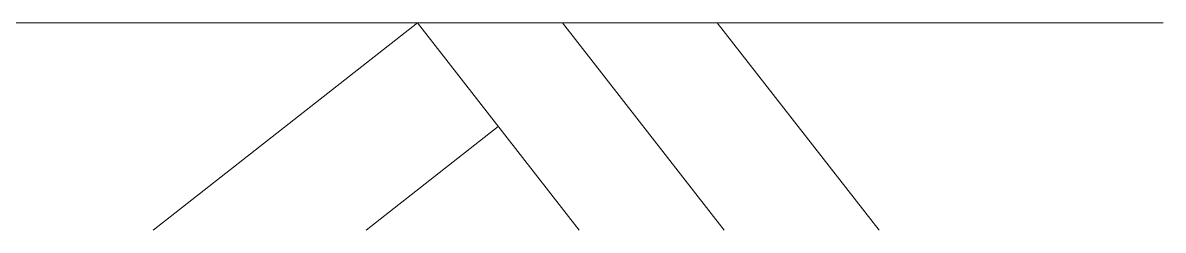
# Model space of a CAD drawing. Header units: inches. Extents: x -7700 to 6147, y -4891 to -2731.
# Drawn here: x 5548.86 to 5580.93, y -4822.42 to -4816.59 of the extents above; entities that cross this region are included whole.
import ezdxf

# ---------------------------------------------------------------- set-up
doc = ezdxf.new("R2010")
doc.units = ezdxf.units.IN
doc.header["$LTSCALE"] = 96
doc.header["$MEASUREMENT"] = 0
doc.layers.add('Dimensions', color=7, linetype='Continuous', lineweight=5)
doc.layers.add('Section', color=6, linetype='Continuous', lineweight=18)

msp = doc.modelspace()

# ---------------------------------------------------------------- linework, layer by layer
at = {"layer": 'Dimensions'}
for p, q in [((5559.957, -4816.585), (5552.524, -4822.425)), ((5559.957, -4816.585), (5564.51, -4822.425)), ((5564.034, -4816.585), (5568.587, -4822.425)), ((5568.393, -4816.585), (5572.945, -4822.425)), ((5562.233, -4819.505), (5558.517, -4822.425))]:
    msp.add_line(p, q, dxfattribs=at)
at = {"layer": 'Section'}
msp.add_line((5580.933, -4816.585), (5504.425, -4816.585), dxfattribs=at)

doc.saveas('drawing.dxf')
